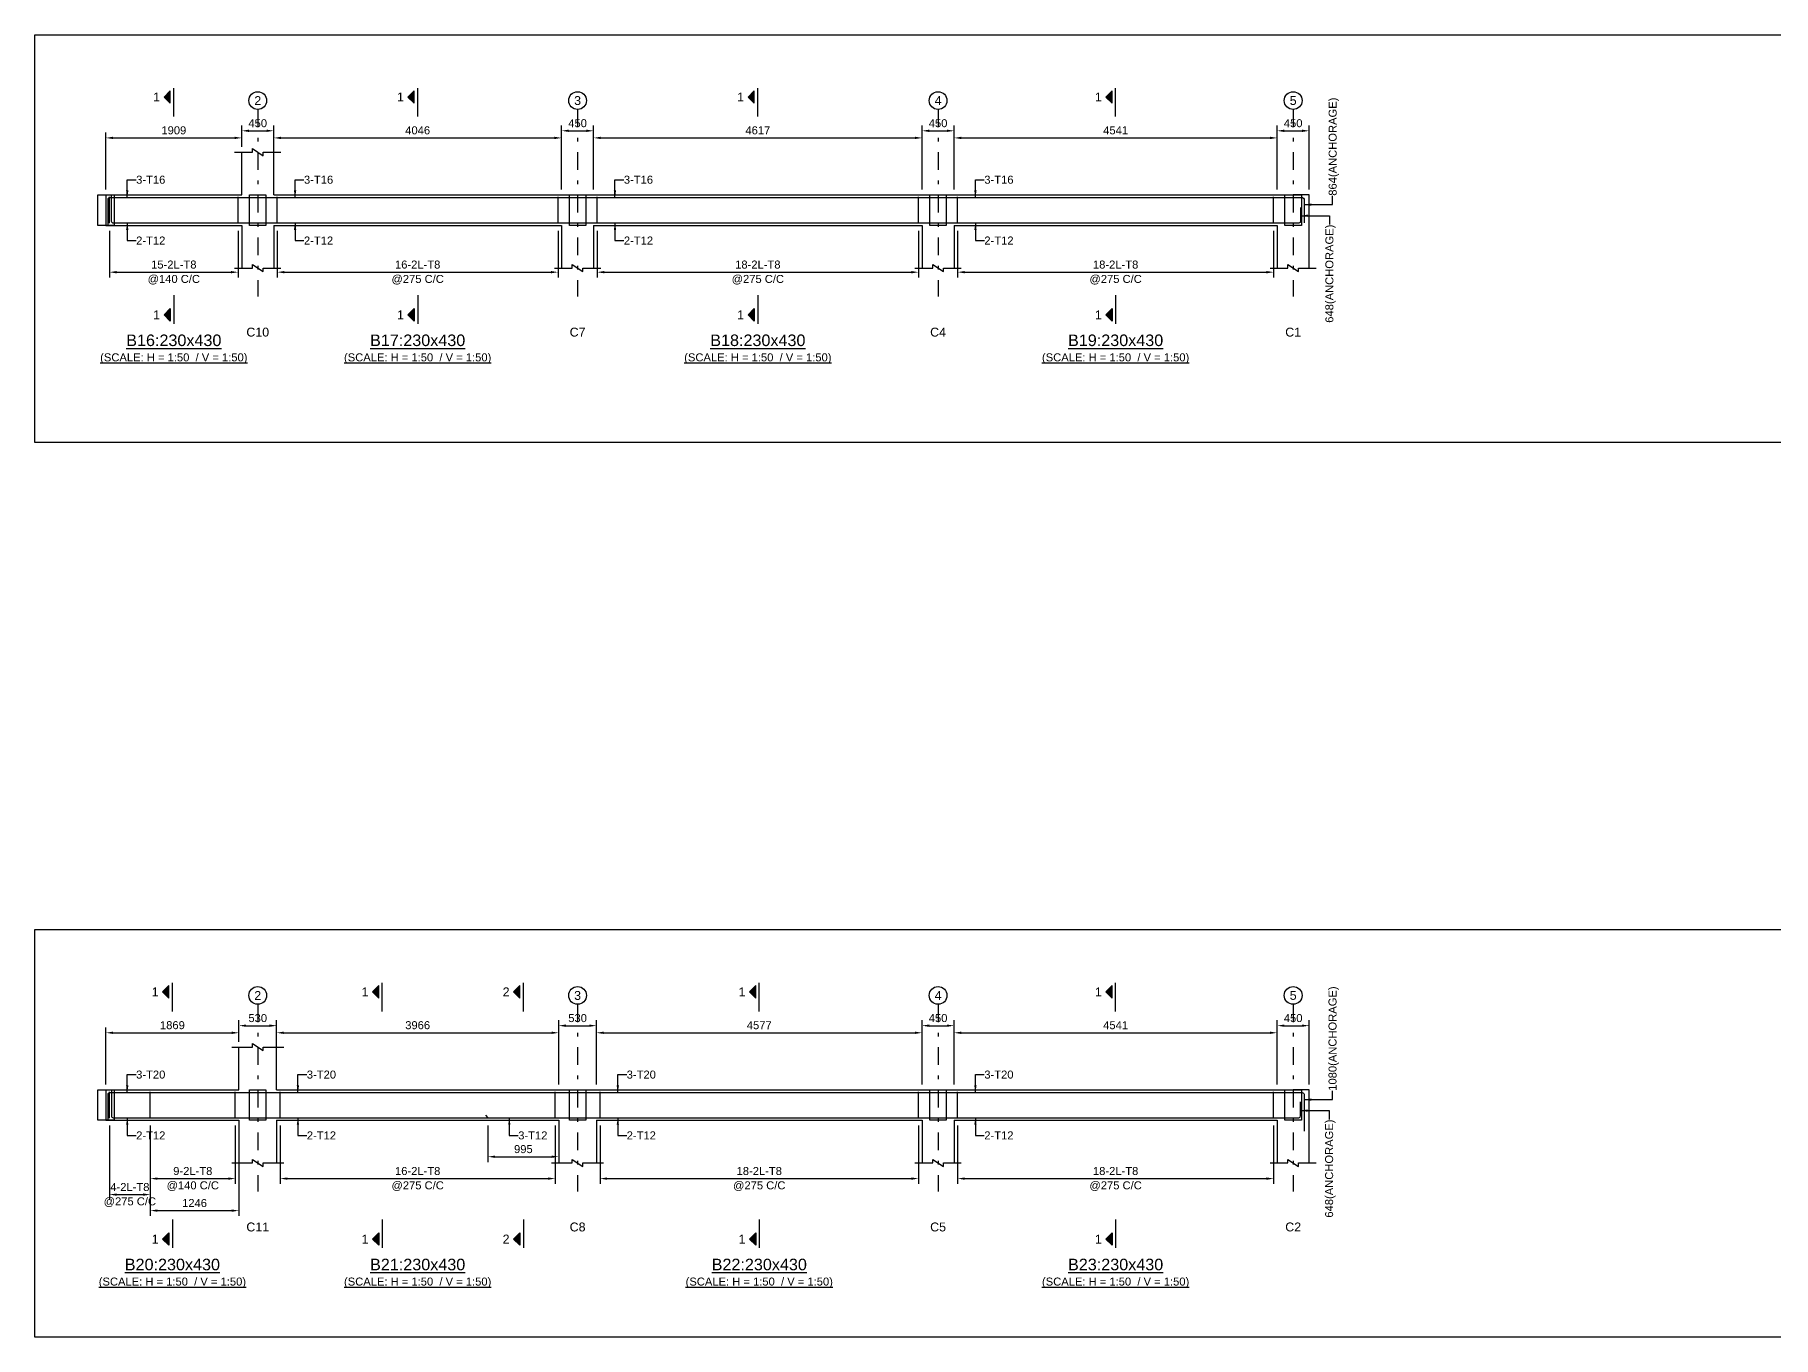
# Model space of a CAD drawing. Header units: inches. Extents: x -2000 to 103376, y -209440 to 3300.
# Drawn here: x -2000 to 46871, y -159120 to -122500 of the extents above; entities that cross this region are included whole.
import ezdxf
from ezdxf.enums import TextEntityAlignment as Align

# ---------------------------------------------------------------- set-up
doc = ezdxf.new("R2010")
doc.units = ezdxf.units.IN
doc.header["$LTSCALE"] = 1000
doc.header["$MEASUREMENT"] = 0
doc.linetypes.add('SCCenter', pattern=[1.2, 0.5, -0.3, 0.1, -0.3])
doc.linetypes.add('SCHidden', pattern=[0.2, 0.1, -0.1])
for name, color, linetype in [('Concrete Line', 2, 'Continuous'), ('Cut Line', 31, 'Continuous'), ('Dimension', 31, 'Continuous'), ('Grid', 8, 'Continuous'), ('Labels', 4, 'Continuous'), ('Labels_Support', 4, 'Continuous'), ('Link', 225, 'Continuous'), ('Reinforcement', 4, 'Continuous'), ('Schedule Border', 60, 'Continuous'), ('Section Mark', 5, 'Continuous'), ('Solid', 25, 'Continuous'), ('Text', 31, 'Continuous'), ('Text_Scale', 31, 'Continuous')]:
    doc.layers.add(name, color=color, linetype=linetype)
doc.styles.add('SC-SansSerif', font='SansSerif')
doc.styles.get("Standard").update_dxf_attribs({"font": 'txt.shx'})
doc.dimstyles.new('SCBBSDimStyl', dxfattribs={"dimtxt": 225, "dimasz": 200, "dimexe": 150, "dimexo": 150, "dimgap": 100, "dimtad": 1, "dimtoh": 1, "dimdec": 0, "dimzin": 0, "dimdsep": 46, "dimtxsty": 'SC-SansSerif', "dimcen": 0.09, "dimclrd": 8, "dimclre": 8, "dimclrt": 31, "dimadec": 0, "dimazin": 0, "dimtfac": 1, "dimtdec": 0, "dimtix": 1, "dimtofl": 0, "dimtmove": 0, "dimatfit": 3, "dimfxl": 1, "dimtolj": 1, "dimtzin": 0, "dimarcsym": 0})
doc.dimstyles.get("Standard").update_dxf_attribs({"dimtxt": 0.18, "dimasz": 200, "dimexe": 0.18, "dimexo": 0.0625, "dimgap": 0.09, "dimtad": 0, "dimtih": 1, "dimtoh": 1, "dimdec": 4, "dimzin": 0, "dimdsep": 46, "dimtxsty": 'Standard', "dimcen": 0.09, "dimadec": 0, "dimazin": 0, "dimtfac": 1, "dimtdec": 4, "dimtofl": 0, "dimtmove": 0, "dimatfit": 3, "dimfxl": 1, "dimtolj": 1, "dimtzin": 0, "dimarcsym": 0})

# ---------------------------------------------------------------- blocks, each defined once
blk = doc.blocks.new('*D85')
at = {"color": 8, "linetype": 'ByBlock', "lineweight": -2}
for p, q in [((100, -128010), (100, -129325)), ((3718, -128010), (3718, -129325)), ((300, -129175), (3518, -129175))]:
    blk.add_line(p, q, dxfattribs=at)
at = {"color": 8}
for points in [[(100, -129175), (300, -129142), (300, -129208)], [(3718, -129175), (3518, -129208), (3518, -129142)]]:
    blk.add_solid(points, dxfattribs=at)
at = {"layer": 'DEFPOINTS', "color": 31}
for p in [(100, -127860), (3718, -127860), (100, -129175)]:
    blk.add_point(p, dxfattribs=at)
at = {"color": 31, "char_height": 225, "attachment_point": 5, "style": 'SC-SansSerif'}
for s, insert in [('\\A1;15-2L-T8', (1909, -128962)), ('\\A1;@140 C/C', (1909, -129388))]:
    blk.add_mtext(s, dxfattribs=dict(at, insert=insert))
blk = doc.blocks.new('*D86')
at = {"color": 8, "linetype": 'ByBlock', "lineweight": -2}
for p, q in [((4818, -128010), (4818, -129325)), ((12710, -128010), (12710, -129325)), ((5018, -129175), (12510, -129175))]:
    blk.add_line(p, q, dxfattribs=at)
at = {"color": 8}
for points in [[(4818, -129175), (5018, -129142), (5018, -129208)], [(12710, -129175), (12510, -129208), (12510, -129142)]]:
    blk.add_solid(points, dxfattribs=at)
at = {"layer": 'DEFPOINTS', "color": 31}
for p in [(4818, -127860), (12710, -127860), (4818, -129175)]:
    blk.add_point(p, dxfattribs=at)
at = {"color": 31, "char_height": 225, "attachment_point": 5, "style": 'SC-SansSerif'}
for s, insert in [('\\A1;16-2L-T8', (8764, -128962)), ('\\A1;@275 C/C', (8764, -129388))]:
    blk.add_mtext(s, dxfattribs=dict(at, insert=insert))
blk = doc.blocks.new('*D87')
at = {"color": 8, "linetype": 'ByBlock', "lineweight": -2}
for p, q in [((13810, -128010), (13810, -129325)), ((22844, -128010), (22844, -129325)), ((14010, -129175), (22644, -129175))]:
    blk.add_line(p, q, dxfattribs=at)
at = {"color": 8}
for points in [[(13810, -129175), (14010, -129142), (14010, -129208)], [(22844, -129175), (22644, -129208), (22644, -129142)]]:
    blk.add_solid(points, dxfattribs=at)
at = {"layer": 'DEFPOINTS', "color": 31}
for p in [(13810, -127860), (22844, -127860), (13810, -129175)]:
    blk.add_point(p, dxfattribs=at)
at = {"color": 31, "char_height": 225, "attachment_point": 5, "style": 'SC-SansSerif'}
for s, insert in [('\\A1;18-2L-T8', (18327, -128962)), ('\\A1;@275 C/C', (18327, -129388))]:
    blk.add_mtext(s, dxfattribs=dict(at, insert=insert))
blk = doc.blocks.new('*D88')
at = {"color": 8, "linetype": 'ByBlock', "lineweight": -2}
for p, q in [((23944, -128010), (23944, -129325)), ((32826, -128010), (32826, -129325)), ((24144, -129175), (32626, -129175))]:
    blk.add_line(p, q, dxfattribs=at)
at = {"color": 8}
for points in [[(23944, -129175), (24144, -129142), (24144, -129208)], [(32826, -129175), (32626, -129208), (32626, -129142)]]:
    blk.add_solid(points, dxfattribs=at)
at = {"layer": 'DEFPOINTS', "color": 31}
for p in [(23944, -127860), (32826, -127860), (23944, -129175)]:
    blk.add_point(p, dxfattribs=at)
at = {"color": 31, "char_height": 225, "attachment_point": 5, "style": 'SC-SansSerif'}
for s, insert in [('\\A1;18-2L-T8', (28385, -128962)), ('\\A1;@275 C/C', (28385, -129388))]:
    blk.add_mtext(s, dxfattribs=dict(at, insert=insert))
blk = doc.blocks.new('*D97')
at = {"color": 8, "linetype": 'ByBlock', "lineweight": -2}
for p, q in [((0, -126850), (0, -125250)), ((200, -125400), (3618, -125400)), ((3818, -125650), (3818, -125250))]:
    blk.add_line(p, q, dxfattribs=at)
at = {"color": 8}
for points in [[(0, -125400), (200, -125367), (200, -125433)], [(3818, -125400), (3618, -125433), (3618, -125367)]]:
    blk.add_solid(points, dxfattribs=at)
at = {"layer": 'DEFPOINTS', "color": 31}
for p in [(0, -125400), (3818, -125800), (0, -127000)]:
    blk.add_point(p, dxfattribs=at)
at = {"color": 31, "insert": (1909, -125188), "char_height": 225, "attachment_point": 5, "style": 'SC-SansSerif'}
blk.add_mtext('\\A1;1909', dxfattribs=at)
blk = doc.blocks.new('*D98')
at = {"color": 8, "linetype": 'ByBlock', "lineweight": -2}
for p, q in [((4718, -125650), (4718, -125250)), ((4918, -125400), (12610, -125400)), ((12810, -126850), (12810, -125250))]:
    blk.add_line(p, q, dxfattribs=at)
at = {"color": 8}
for points in [[(4718, -125400), (4918, -125367), (4918, -125433)], [(12810, -125400), (12610, -125433), (12610, -125367)]]:
    blk.add_solid(points, dxfattribs=at)
at = {"layer": 'DEFPOINTS', "color": 31}
for p in [(4718, -125400), (4718, -125800), (12810, -127000)]:
    blk.add_point(p, dxfattribs=at)
at = {"color": 31, "insert": (8764, -125188), "char_height": 225, "attachment_point": 5, "style": 'SC-SansSerif'}
blk.add_mtext('\\A1;4046', dxfattribs=at)
blk = doc.blocks.new('*D99')
at = {"color": 8, "linetype": 'ByBlock', "lineweight": -2}
for p, q in [((13710, -126850), (13710, -125250)), ((13910, -125400), (22744, -125400)), ((22944, -126850), (22944, -125250))]:
    blk.add_line(p, q, dxfattribs=at)
at = {"color": 8}
for points in [[(13710, -125400), (13910, -125367), (13910, -125433)], [(22944, -125400), (22744, -125433), (22744, -125367)]]:
    blk.add_solid(points, dxfattribs=at)
at = {"layer": 'DEFPOINTS', "color": 31}
for p in [(13710, -125400), (13710, -127000), (22944, -127000)]:
    blk.add_point(p, dxfattribs=at)
at = {"color": 31, "insert": (18327, -125188), "char_height": 225, "attachment_point": 5, "style": 'SC-SansSerif'}
blk.add_mtext('\\A1;4617', dxfattribs=at)
blk = doc.blocks.new('*D100')
at = {"color": 8, "linetype": 'ByBlock', "lineweight": -2}
for p, q in [((23844, -126850), (23844, -125250)), ((24044, -125400), (32726, -125400)), ((32926, -126850), (32926, -125250))]:
    blk.add_line(p, q, dxfattribs=at)
at = {"color": 8}
for points in [[(23844, -125400), (24044, -125367), (24044, -125433)], [(32926, -125400), (32726, -125433), (32726, -125367)]]:
    blk.add_solid(points, dxfattribs=at)
at = {"layer": 'DEFPOINTS', "color": 31}
for p in [(23844, -125400), (23844, -127000), (32926, -127000)]:
    blk.add_point(p, dxfattribs=at)
at = {"color": 31, "insert": (28385, -125188), "char_height": 225, "attachment_point": 5, "style": 'SC-SansSerif'}
blk.add_mtext('\\A1;4541', dxfattribs=at)
blk = doc.blocks.new('*D101')
at = {"color": 8, "linetype": 'ByBlock', "lineweight": -2}
for p, q in [((3818, -125650), (3818, -125050)), ((4718, -126850), (4718, -125050)), ((4018, -125200), (4518, -125200))]:
    blk.add_line(p, q, dxfattribs=at)
at = {"color": 8}
for points in [[(3818, -125200), (4018, -125167), (4018, -125233)], [(4718, -125200), (4518, -125233), (4518, -125167)]]:
    blk.add_solid(points, dxfattribs=at)
at = {"layer": 'DEFPOINTS', "color": 31}
for p in [(3818, -125200), (3818, -125800), (4718, -127000)]:
    blk.add_point(p, dxfattribs=at)
at = {"color": 31, "insert": (4268, -124988), "char_height": 225, "attachment_point": 5, "style": 'SC-SansSerif'}
blk.add_mtext('\\A1;450', dxfattribs=at)
blk = doc.blocks.new('*D102')
at = {"color": 8, "linetype": 'ByBlock', "lineweight": -2}
for p, q in [((12810, -126850), (12810, -125050)), ((13710, -126850), (13710, -125050)), ((13010, -125200), (13510, -125200))]:
    blk.add_line(p, q, dxfattribs=at)
at = {"color": 8}
for points in [[(12810, -125200), (13010, -125167), (13010, -125233)], [(13710, -125200), (13510, -125233), (13510, -125167)]]:
    blk.add_solid(points, dxfattribs=at)
at = {"layer": 'DEFPOINTS', "color": 31}
for p in [(12810, -125200), (12810, -127000), (13710, -127000)]:
    blk.add_point(p, dxfattribs=at)
at = {"color": 31, "insert": (13260, -124988), "char_height": 225, "attachment_point": 5, "style": 'SC-SansSerif'}
blk.add_mtext('\\A1;450', dxfattribs=at)
blk = doc.blocks.new('*D103')
at = {"color": 8, "linetype": 'ByBlock', "lineweight": -2}
for p, q in [((22944, -126850), (22944, -125050)), ((23844, -126850), (23844, -125050)), ((23144, -125200), (23644, -125200))]:
    blk.add_line(p, q, dxfattribs=at)
at = {"color": 8}
for points in [[(22944, -125200), (23144, -125167), (23144, -125233)], [(23844, -125200), (23644, -125233), (23644, -125167)]]:
    blk.add_solid(points, dxfattribs=at)
at = {"layer": 'DEFPOINTS', "color": 31}
for p in [(22944, -125200), (22944, -127000), (23844, -127000)]:
    blk.add_point(p, dxfattribs=at)
at = {"color": 31, "insert": (23394, -124988), "char_height": 225, "attachment_point": 5, "style": 'SC-SansSerif'}
blk.add_mtext('\\A1;450', dxfattribs=at)
blk = doc.blocks.new('*D104')
at = {"color": 8, "linetype": 'ByBlock', "lineweight": -2}
for p, q in [((32926, -126850), (32926, -125050)), ((33826, -126850), (33826, -125050)), ((33126, -125200), (33626, -125200))]:
    blk.add_line(p, q, dxfattribs=at)
at = {"color": 8}
for points in [[(32926, -125200), (33126, -125167), (33126, -125233)], [(33826, -125200), (33626, -125233), (33626, -125167)]]:
    blk.add_solid(points, dxfattribs=at)
at = {"layer": 'DEFPOINTS', "color": 31}
for p in [(32926, -125200), (32926, -127000), (33826, -127000)]:
    blk.add_point(p, dxfattribs=at)
at = {"color": 31, "insert": (33376, -124988), "char_height": 225, "attachment_point": 5, "style": 'SC-SansSerif'}
blk.add_mtext('\\A1;450', dxfattribs=at)
blk = doc.blocks.new('*D105')
at = {"color": 8, "linetype": 'ByBlock', "lineweight": -2}
for p, q in [((100, -153170), (100, -155260)), ((1246, -153170), (1246, -155260)), ((300, -155110), (1046, -155110))]:
    blk.add_line(p, q, dxfattribs=at)
at = {"color": 8}
for points in [[(100, -155110), (300, -155077), (300, -155143)], [(1246, -155110), (1046, -155143), (1046, -155077)]]:
    blk.add_solid(points, dxfattribs=at)
at = {"layer": 'DEFPOINTS', "color": 31}
for p in [(100, -153020), (1246, -153020), (100, -155110)]:
    blk.add_point(p, dxfattribs=at)
at = {"color": 31, "char_height": 225, "attachment_point": 5, "style": 'SC-SansSerif'}
for s, insert in [('\\A1;4-2L-T8', (673, -154898)), ('\\A1;@275 C/C', (673, -155322))]:
    blk.add_mtext(s, dxfattribs=dict(at, insert=insert))
blk = doc.blocks.new('*D106')
at = {"color": 8, "linetype": 'ByBlock', "lineweight": -2}
for p, q in [((1246, -153170), (1246, -154810)), ((3638, -153170), (3638, -154810)), ((1446, -154660), (3438, -154660))]:
    blk.add_line(p, q, dxfattribs=at)
at = {"color": 8}
for points in [[(1246, -154660), (1446, -154627), (1446, -154693)], [(3638, -154660), (3438, -154693), (3438, -154627)]]:
    blk.add_solid(points, dxfattribs=at)
at = {"layer": 'DEFPOINTS', "color": 31}
for p in [(1246, -153020), (3638, -153020), (1246, -154660)]:
    blk.add_point(p, dxfattribs=at)
at = {"color": 31, "char_height": 225, "attachment_point": 5, "style": 'SC-SansSerif'}
for s, insert in [('\\A1;9-2L-T8', (2442, -154448)), ('\\A1;@140 C/C', (2442, -154872))]:
    blk.add_mtext(s, dxfattribs=dict(at, insert=insert))
blk = doc.blocks.new('*D107')
at = {"color": 8, "linetype": 'ByBlock', "lineweight": -2}
for p, q in [((1246, -153170), (1246, -155710)), ((3738, -153170), (3738, -155710)), ((1446, -155560), (3538, -155560))]:
    blk.add_line(p, q, dxfattribs=at)
at = {"color": 8}
for points in [[(1246, -155560), (1446, -155527), (1446, -155593)], [(3738, -155560), (3538, -155593), (3538, -155527)]]:
    blk.add_solid(points, dxfattribs=at)
at = {"layer": 'DEFPOINTS', "color": 31}
for p in [(1246, -153020), (3738, -153020), (1246, -155560)]:
    blk.add_point(p, dxfattribs=at)
at = {"color": 31, "insert": (2492, -155348), "char_height": 225, "attachment_point": 5, "style": 'SC-SansSerif'}
blk.add_mtext('\\A1;1246', dxfattribs=at)
blk = doc.blocks.new('*D108')
at = {"color": 8, "linetype": 'ByBlock', "lineweight": -2}
for p, q in [((4898, -153170), (4898, -154810)), ((12630, -153170), (12630, -154810)), ((5098, -154660), (12430, -154660))]:
    blk.add_line(p, q, dxfattribs=at)
at = {"color": 8}
for points in [[(4898, -154660), (5098, -154627), (5098, -154693)], [(12630, -154660), (12430, -154693), (12430, -154627)]]:
    blk.add_solid(points, dxfattribs=at)
at = {"layer": 'DEFPOINTS', "color": 31}
for p in [(4898, -153020), (12630, -153020), (4898, -154660)]:
    blk.add_point(p, dxfattribs=at)
at = {"color": 31, "char_height": 225, "attachment_point": 5, "style": 'SC-SansSerif'}
for s, insert in [('\\A1;16-2L-T8', (8764, -154448)), ('\\A1;@275 C/C', (8764, -154872))]:
    blk.add_mtext(s, dxfattribs=dict(at, insert=insert))
blk = doc.blocks.new('*D109')
at = {"color": 8, "linetype": 'ByBlock', "lineweight": -2}
for p, q in [((13890, -153170), (13890, -154810)), ((22844, -153170), (22844, -154810)), ((14090, -154660), (22644, -154660))]:
    blk.add_line(p, q, dxfattribs=at)
at = {"color": 8}
for points in [[(13890, -154660), (14090, -154627), (14090, -154693)], [(22844, -154660), (22644, -154693), (22644, -154627)]]:
    blk.add_solid(points, dxfattribs=at)
at = {"layer": 'DEFPOINTS', "color": 31}
for p in [(13890, -153020), (22844, -153020), (13890, -154660)]:
    blk.add_point(p, dxfattribs=at)
at = {"color": 31, "char_height": 225, "attachment_point": 5, "style": 'SC-SansSerif'}
for s, insert in [('\\A1;18-2L-T8', (18367, -154448)), ('\\A1;@275 C/C', (18367, -154872))]:
    blk.add_mtext(s, dxfattribs=dict(at, insert=insert))
blk = doc.blocks.new('*D110')
at = {"color": 8, "linetype": 'ByBlock', "lineweight": -2}
for p, q in [((23944, -153170), (23944, -154810)), ((32826, -153170), (32826, -154810)), ((24144, -154660), (32626, -154660))]:
    blk.add_line(p, q, dxfattribs=at)
at = {"color": 8}
for points in [[(23944, -154660), (24144, -154627), (24144, -154693)], [(32826, -154660), (32626, -154693), (32626, -154627)]]:
    blk.add_solid(points, dxfattribs=at)
at = {"layer": 'DEFPOINTS', "color": 31}
for p in [(23944, -153020), (32826, -153020), (23944, -154660)]:
    blk.add_point(p, dxfattribs=at)
at = {"color": 31, "char_height": 225, "attachment_point": 5, "style": 'SC-SansSerif'}
for s, insert in [('\\A1;18-2L-T8', (28385, -154448)), ('\\A1;@275 C/C', (28385, -154872))]:
    blk.add_mtext(s, dxfattribs=dict(at, insert=insert))
blk = doc.blocks.new('*D111')
at = {"color": 8, "linetype": 'ByBlock', "lineweight": -2}
for p, q in [((10740, -153170), (10740, -154195)), ((12730, -153170), (12730, -154195)), ((10940, -154045), (12530, -154045))]:
    blk.add_line(p, q, dxfattribs=at)
at = {"color": 8}
for points in [[(10740, -154045), (10940, -154012), (10940, -154078)], [(12730, -154045), (12530, -154078), (12530, -154012)]]:
    blk.add_solid(points, dxfattribs=at)
at = {"layer": 'DEFPOINTS', "color": 31}
for p in [(10740, -153020), (12730, -153020), (10740, -154045)]:
    blk.add_point(p, dxfattribs=at)
at = {"color": 31, "insert": (11735, -153832), "char_height": 225, "attachment_point": 5, "style": 'SC-SansSerif'}
blk.add_mtext('\\A1;995', dxfattribs=at)
blk = doc.blocks.new('*D122')
at = {"color": 8, "linetype": 'ByBlock', "lineweight": -2}
for p, q in [((0, -152010), (0, -150410)), ((3738, -150810), (3738, -150410)), ((200, -150560), (3538, -150560))]:
    blk.add_line(p, q, dxfattribs=at)
at = {"color": 8}
for points in [[(0, -150560), (200, -150527), (200, -150593)], [(3738, -150560), (3538, -150593), (3538, -150527)]]:
    blk.add_solid(points, dxfattribs=at)
at = {"layer": 'DEFPOINTS', "color": 31}
for p in [(0, -150560), (3738, -150960), (0, -152160)]:
    blk.add_point(p, dxfattribs=at)
at = {"color": 31, "insert": (1869, -150348), "char_height": 225, "attachment_point": 5, "style": 'SC-SansSerif'}
blk.add_mtext('\\A1;1869', dxfattribs=at)
blk = doc.blocks.new('*D123')
at = {"color": 8, "linetype": 'ByBlock', "lineweight": -2}
for p, q in [((4798, -150810), (4798, -150410)), ((12730, -152010), (12730, -150410)), ((4998, -150560), (12530, -150560))]:
    blk.add_line(p, q, dxfattribs=at)
at = {"color": 8}
for points in [[(4798, -150560), (4998, -150527), (4998, -150593)], [(12730, -150560), (12530, -150593), (12530, -150527)]]:
    blk.add_solid(points, dxfattribs=at)
at = {"layer": 'DEFPOINTS', "color": 31}
for p in [(4798, -150560), (4798, -150960), (12730, -152160)]:
    blk.add_point(p, dxfattribs=at)
at = {"color": 31, "insert": (8764, -150348), "char_height": 225, "attachment_point": 5, "style": 'SC-SansSerif'}
blk.add_mtext('\\A1;3966', dxfattribs=at)
blk = doc.blocks.new('*D124')
at = {"color": 8, "linetype": 'ByBlock', "lineweight": -2}
for p, q in [((13790, -152010), (13790, -150410)), ((22944, -152010), (22944, -150410)), ((13990, -150560), (22744, -150560))]:
    blk.add_line(p, q, dxfattribs=at)
at = {"color": 8}
for points in [[(13790, -150560), (13990, -150527), (13990, -150593)], [(22944, -150560), (22744, -150593), (22744, -150527)]]:
    blk.add_solid(points, dxfattribs=at)
at = {"layer": 'DEFPOINTS', "color": 31}
for p in [(13790, -150560), (13790, -152160), (22944, -152160)]:
    blk.add_point(p, dxfattribs=at)
at = {"color": 31, "insert": (18367, -150348), "char_height": 225, "attachment_point": 5, "style": 'SC-SansSerif'}
blk.add_mtext('\\A1;4577', dxfattribs=at)
blk = doc.blocks.new('*D125')
at = {"color": 8, "linetype": 'ByBlock', "lineweight": -2}
for p, q in [((23844, -152010), (23844, -150410)), ((32926, -152010), (32926, -150410)), ((24044, -150560), (32726, -150560))]:
    blk.add_line(p, q, dxfattribs=at)
at = {"color": 8}
for points in [[(23844, -150560), (24044, -150527), (24044, -150593)], [(32926, -150560), (32726, -150593), (32726, -150527)]]:
    blk.add_solid(points, dxfattribs=at)
at = {"layer": 'DEFPOINTS', "color": 31}
for p in [(23844, -150560), (23844, -152160), (32926, -152160)]:
    blk.add_point(p, dxfattribs=at)
at = {"color": 31, "insert": (28385, -150348), "char_height": 225, "attachment_point": 5, "style": 'SC-SansSerif'}
blk.add_mtext('\\A1;4541', dxfattribs=at)
blk = doc.blocks.new('*D126')
at = {"color": 8, "linetype": 'ByBlock', "lineweight": -2}
for p, q in [((3738, -150810), (3738, -150210)), ((3938, -150360), (4598, -150360)), ((4798, -152010), (4798, -150210))]:
    blk.add_line(p, q, dxfattribs=at)
at = {"color": 8}
for points in [[(3738, -150360), (3938, -150327), (3938, -150393)], [(4798, -150360), (4598, -150393), (4598, -150327)]]:
    blk.add_solid(points, dxfattribs=at)
at = {"layer": 'DEFPOINTS', "color": 31}
for p in [(3738, -150360), (3738, -150960), (4798, -152160)]:
    blk.add_point(p, dxfattribs=at)
at = {"color": 31, "insert": (4268, -150148), "char_height": 225, "attachment_point": 5, "style": 'SC-SansSerif'}
blk.add_mtext('\\A1;530', dxfattribs=at)
blk = doc.blocks.new('*D127')
at = {"color": 8, "linetype": 'ByBlock', "lineweight": -2}
for p, q in [((12730, -152010), (12730, -150210)), ((12930, -150360), (13590, -150360)), ((13790, -152010), (13790, -150210))]:
    blk.add_line(p, q, dxfattribs=at)
at = {"color": 8}
for points in [[(12730, -150360), (12930, -150327), (12930, -150393)], [(13790, -150360), (13590, -150393), (13590, -150327)]]:
    blk.add_solid(points, dxfattribs=at)
at = {"layer": 'DEFPOINTS', "color": 31}
for p in [(12730, -150360), (12730, -152160), (13790, -152160)]:
    blk.add_point(p, dxfattribs=at)
at = {"color": 31, "insert": (13260, -150148), "char_height": 225, "attachment_point": 5, "style": 'SC-SansSerif'}
blk.add_mtext('\\A1;530', dxfattribs=at)
blk = doc.blocks.new('*D128')
at = {"color": 8, "linetype": 'ByBlock', "lineweight": -2}
for p, q in [((22944, -152010), (22944, -150210)), ((23144, -150360), (23644, -150360)), ((23844, -152010), (23844, -150210))]:
    blk.add_line(p, q, dxfattribs=at)
at = {"color": 8}
for points in [[(22944, -150360), (23144, -150327), (23144, -150393)], [(23844, -150360), (23644, -150393), (23644, -150327)]]:
    blk.add_solid(points, dxfattribs=at)
at = {"layer": 'DEFPOINTS', "color": 31}
for p in [(22944, -150360), (22944, -152160), (23844, -152160)]:
    blk.add_point(p, dxfattribs=at)
at = {"color": 31, "insert": (23394, -150148), "char_height": 225, "attachment_point": 5, "style": 'SC-SansSerif'}
blk.add_mtext('\\A1;450', dxfattribs=at)
blk = doc.blocks.new('*D129')
at = {"color": 8, "linetype": 'ByBlock', "lineweight": -2}
for p, q in [((32926, -152010), (32926, -150210)), ((33126, -150360), (33626, -150360)), ((33826, -152010), (33826, -150210))]:
    blk.add_line(p, q, dxfattribs=at)
at = {"color": 8}
for points in [[(32926, -150360), (33126, -150327), (33126, -150393)], [(33826, -150360), (33626, -150393), (33626, -150327)]]:
    blk.add_solid(points, dxfattribs=at)
at = {"layer": 'DEFPOINTS', "color": 31}
for p in [(32926, -150360), (32926, -152160), (33826, -152160)]:
    blk.add_point(p, dxfattribs=at)
at = {"color": 31, "insert": (33376, -150148), "char_height": 225, "attachment_point": 5, "style": 'SC-SansSerif'}
blk.add_mtext('\\A1;450', dxfattribs=at)

msp = doc.modelspace()

# ---------------------------------------------------------------- hatches: boundary and pattern name
at = {"layer": 'Solid'}
for points in [[(1809, -124075), (1634, -124250), (1809, -124425), (1809, -124075)], [(8664.5, -124075), (8489.5, -124250), (8664.5, -124425), (8664.5, -124075)], [(18227, -124075), (18052, -124250), (18227, -124425), (18227, -124075)], [(28285, -124075), (28110, -124250), (28285, -124425), (28285, -124075)], [(1809, -130550), (1634, -130375), (1809, -130200), (1809, -130550)], [(8664.5, -130550), (8489.5, -130375), (8664.5, -130200), (8664.5, -130550)], [(18227, -130550), (18052, -130375), (18227, -130200), (18227, -130550)], [(28285, -130550), (28110, -130375), (28285, -130200), (28285, -130550)], [(1769, -149235), (1594, -149410), (1769, -149585), (1769, -149235)], [(7669, -149235), (7494, -149410), (7669, -149585), (7669, -149235)], [(11635, -149235), (11460, -149410), (11635, -149585), (11635, -149235)], [(18267, -149235), (18092, -149410), (18267, -149585), (18267, -149235)], [(28285, -149235), (28110, -149410), (28285, -149585), (28285, -149235)], [(1769, -156535), (1594, -156360), (1769, -156185), (1769, -156535)], [(7669, -156535), (7494, -156360), (7669, -156185), (7669, -156535)], [(11635, -156535), (11460, -156360), (11635, -156185), (11635, -156535)], [(18267, -156535), (18092, -156360), (18267, -156185), (18267, -156535)], [(28285, -156535), (28110, -156360), (28285, -156185), (28285, -156535)]]:
    msp.add_hatch(color=256, dxfattribs=at).paths.add_polyline_path(points, flags=0)

# ---------------------------------------------------------------- linework, layer by layer
at = {"layer": 'Concrete Line'}
for p, q in [((3818, -127000), (3818, -125800)), ((4718, -127000), (4718, -125800)), ((0, -127000), (0, -127860)), ((33826, -127000), (33376, -127000)), ((33826, -129060), (33826, -127000)), ((3818, -127860), (3818, -129060)), ((4718, -127860), (4718, -129060)), ((12810, -127860), (12810, -129060)), ((13710, -127860), (13710, -129060)), ((22944, -127860), (22944, -129060)), ((23844, -127860), (23844, -129060)), ((32926, -127860), (32926, -129060)), ((3738, -152160), (3738, -150960)), ((4798, -152160), (4798, -150960)), ((0, -152160), (0, -153020)), ((33826, -152160), (33376, -152160)), ((33826, -154220), (33826, -152160)), ((3738, -153020), (3738, -154220)), ((4798, -153020), (4798, -154220)), ((12730, -153020), (12730, -154220)), ((13790, -153020), (13790, -154220)), ((22944, -153020), (22944, -154220)), ((23844, -153020), (23844, -154220)), ((32926, -153020), (32926, -154220))]:
    msp.add_line(p, q, dxfattribs=at)
for points in [[(-230, -127000), (230, -127000), (230, -127000), (230, -127860), (230, -127860), (-230, -127860), (-230, -127860), (-230, -127000)], [(4038, -127000), (4498, -127000), (4498, -127000), (4498, -127860), (4498, -127860), (4038, -127860), (4038, -127860), (4038, -127000)], [(13030, -127000), (13490, -127000), (13490, -127000), (13490, -127860), (13490, -127860), (13030, -127860), (13030, -127860), (13030, -127000)], [(23164, -127000), (23624, -127000), (23624, -127000), (23624, -127860), (23624, -127860), (23164, -127860), (23164, -127860), (23164, -127000)], [(33146, -127000), (33606, -127000), (33606, -127000), (33606, -127860), (33606, -127860), (33146, -127860), (33146, -127860), (33146, -127000)], [(-230, -152160), (230, -152160), (230, -152160), (230, -153020), (230, -153020), (-230, -153020), (-230, -153020), (-230, -152160)], [(4038, -152160), (4498, -152160), (4498, -152160), (4498, -153020), (4498, -153020), (4038, -153020), (4038, -153020), (4038, -152160)], [(13030, -152160), (13490, -152160), (13490, -152160), (13490, -153020), (13490, -153020), (13030, -153020), (13030, -153020), (13030, -152160)], [(23164, -152160), (23624, -152160), (23624, -152160), (23624, -153020), (23624, -153020), (23164, -153020), (23164, -153020), (23164, -152160)], [(33146, -152160), (33606, -152160), (33606, -152160), (33606, -153020), (33606, -153020), (33146, -153020), (33146, -153020), (33146, -152160)]]:
    msp.add_lwpolyline(points, close=True, dxfattribs=at)
for points in [[(0, -127000), (3818, -127000)], [(4718, -127000), (13260, -127000)], [(13260, -127000), (23394, -127000)], [(23394, -127000), (33376, -127000)], [(0, -127860), (3818, -127860)], [(4718, -127860), (12810, -127860)], [(13710, -127860), (22944, -127860)], [(23844, -127860), (32926, -127860)], [(0, -152160), (3738, -152160)], [(4798, -152160), (13260, -152160)], [(13260, -152160), (23394, -152160)], [(23394, -152160), (33376, -152160)], [(0, -153020), (3738, -153020)], [(4798, -153020), (12730, -153020)], [(13790, -153020), (22944, -153020)], [(23844, -153020), (32926, -153020)]]:
    msp.add_lwpolyline(points, dxfattribs=at)
at = {"layer": 'Concrete Line', "linetype": 'SCHidden'}
for points in [[(-230, -152160), (230, -152160), (230, -152160), (230, -153020), (230, -153020), (-230, -153020), (-230, -153020), (-230, -152160)], [(4038, -152160), (4498, -152160), (4498, -152160), (4498, -153020), (4498, -153020), (4038, -153020), (4038, -153020), (4038, -152160)], [(13030, -152160), (13490, -152160), (13490, -152160), (13490, -153020), (13490, -153020), (13030, -153020), (13030, -153020), (13030, -152160)], [(23164, -152160), (23624, -152160), (23624, -152160), (23624, -153020), (23624, -153020), (23164, -153020), (23164, -153020), (23164, -152160)], [(33146, -152160), (33606, -152160), (33606, -152160), (33606, -153020), (33606, -153020), (33146, -153020), (33146, -153020), (33146, -152160)]]:
    msp.add_lwpolyline(points, close=True, dxfattribs=at)
at = {"layer": 'Cut Line'}
for points in [[(3618, -125800), (4118, -125800), (4118, -125700), (4418, -125900), (4418, -125800), (4918, -125800)], [(3618, -129060), (4118, -129060), (4118, -128960), (4418, -129160), (4418, -129060), (4918, -129060)], [(12610, -129060), (13110, -129060), (13110, -128960), (13410, -129160), (13410, -129060), (13910, -129060)], [(22744, -129060), (23244, -129060), (23244, -128960), (23544, -129160), (23544, -129060), (24044, -129060)], [(32726, -129060), (33226, -129060), (33226, -128960), (33526, -129160), (33526, -129060), (34026, -129060)], [(3538, -150960), (4118, -150960), (4118, -150860), (4418, -151060), (4418, -150960), (4998, -150960)], [(3538, -154220), (4118, -154220), (4118, -154120), (4418, -154320), (4418, -154220), (4998, -154220)], [(12530, -154220), (13110, -154220), (13110, -154120), (13410, -154320), (13410, -154220), (13990, -154220)], [(22744, -154220), (23244, -154220), (23244, -154120), (23544, -154320), (23544, -154220), (24044, -154220)], [(32726, -154220), (33226, -154220), (33226, -154120), (33526, -154320), (33526, -154220), (34026, -154220)]]:
    msp.add_lwpolyline(points, dxfattribs=at)
at = {"layer": 'Grid', "linetype": 'SCCenter'}
for p, q in [((4268, -124600), (4268, -129860)), ((13260, -124600), (13260, -129860)), ((23394, -124600), (23394, -129860)), ((33376, -124600), (33376, -129860)), ((4268, -149760), (4268, -155020)), ((13260, -149760), (13260, -155020)), ((23394, -149760), (23394, -155020)), ((33376, -149760), (33376, -155020))]:
    msp.add_line(p, q, dxfattribs=at)
at = {"layer": 'Grid'}
for centre in [(4268, -124350), (13260, -124350), (23394, -124350), (33376, -124350), (4268, -149510), (13260, -149510), (23394, -149510), (33376, -149510)]:
    msp.add_circle(centre, 250, dxfattribs=at)
at = {"layer": 'Link'}
for p, q in [((100, -127800), (100, -127060)), ((3718, -127800), (3718, -127060)), ((4818, -127800), (4818, -127060)), ((12710, -127800), (12710, -127060)), ((13810, -127800), (13810, -127060)), ((22844, -127800), (22844, -127060)), ((23944, -127800), (23944, -127060)), ((32826, -127800), (32826, -127060)), ((100, -152960), (100, -152220)), ((1246, -152960), (1246, -152220)), ((3638, -152960), (3638, -152220)), ((4898, -152960), (4898, -152220)), ((12630, -152960), (12630, -152220)), ((13890, -152960), (13890, -152220)), ((22844, -152960), (22844, -152220)), ((23944, -152960), (23944, -152220)), ((32826, -152960), (32826, -152220))]:
    msp.add_line(p, q, dxfattribs=at)
at = {"layer": 'Reinforcement'}
for points in [[(152, -127030), (152, -127738, 0.4142136), (202, -127788), (33544, -127788, 0.4142135), (33594, -127738), (33594, -127352)], [(60, -127830), (60, -127126, -0.4142136), (110, -127076), (33635, -127076, -0.4142135), (33685, -127126), (33685, -127788)], [(60, -152990), (60, -152290, -0.4142136), (110, -152240), (33631, -152240, -0.4142138), (33681, -152290), (33681, -153324)], [(156, -152190), (156, -152898, 0.4142136), (206, -152948), (33535, -152948, 0.4142134), (33585, -152898), (33585, -152504)]]:
    msp.add_lwpolyline(points, format="xyb", dxfattribs=at)
msp.add_lwpolyline([(10669.3, -152877.3), (10740, -152948), (14026, -152948)], dxfattribs=at)
at = {"layer": 'Schedule Border'}
for points in [[(-2000, -122500), (93525, -122500), (93525, -133960), (-2000, -133960)], [(-2000, -147660), (102925, -147660), (102925, -159120), (-2000, -159120)]]:
    msp.add_lwpolyline(points, close=True, dxfattribs=at)
at = {"layer": 'Section Mark'}
for points in [[(1809, -124075), (1634, -124250), (1809, -124425), (1809, -124075)], [(1909, -124800), (1909, -124000)], [(8664.5, -124075), (8489.5, -124250), (8664.5, -124425), (8664.5, -124075)], [(8764.5, -124800), (8764.5, -124000)], [(18227, -124075), (18052, -124250), (18227, -124425), (18227, -124075)], [(18327, -124800), (18327, -124000)], [(28285, -124075), (28110, -124250), (28285, -124425), (28285, -124075)], [(28385, -124800), (28385, -124000)], [(1909, -129825), (1909, -130625)], [(8764.5, -129825), (8764.5, -130625)], [(18327, -129825), (18327, -130625)], [(28385, -129825), (28385, -130625)], [(1809, -130550), (1634, -130375), (1809, -130200), (1809, -130550)], [(8664.5, -130550), (8489.5, -130375), (8664.5, -130200), (8664.5, -130550)], [(18227, -130550), (18052, -130375), (18227, -130200), (18227, -130550)], [(28285, -130550), (28110, -130375), (28285, -130200), (28285, -130550)], [(1769, -149235), (1594, -149410), (1769, -149585), (1769, -149235)], [(1869, -149960), (1869, -149160)], [(7669, -149235), (7494, -149410), (7669, -149585), (7669, -149235)], [(7769, -149960), (7769, -149160)], [(11635, -149235), (11460, -149410), (11635, -149585), (11635, -149235)], [(11735, -149960), (11735, -149160)], [(18267, -149235), (18092, -149410), (18267, -149585), (18267, -149235)], [(18367, -149960), (18367, -149160)], [(28285, -149235), (28110, -149410), (28285, -149585), (28285, -149235)], [(28385, -149960), (28385, -149160)], [(1869, -155810), (1869, -156610)], [(7769, -155810), (7769, -156610)], [(11735, -155810), (11735, -156610)], [(18367, -155810), (18367, -156610)], [(28385, -155810), (28385, -156610)], [(1769, -156535), (1594, -156360), (1769, -156185), (1769, -156535)], [(7669, -156535), (7494, -156360), (7669, -156185), (7669, -156535)], [(11635, -156535), (11460, -156360), (11635, -156185), (11635, -156535)], [(18267, -156535), (18092, -156360), (18267, -156185), (18267, -156535)], [(28285, -156535), (28110, -156360), (28285, -156185), (28285, -156535)]]:
    msp.add_lwpolyline(points, dxfattribs=at)

# ---------------------------------------------------------------- texts
at = {"layer": 'Grid', "style": 'SC-SansSerif'}
for s, p in [('2', (4268, -124350)), ('3', (13260, -124350)), ('4', (23394, -124350)), ('5', (33376, -124350)), ('2', (4268, -149510)), ('3', (13260, -149510)), ('4', (23394, -149510)), ('5', (33376, -149510))]:
    msp.add_text(s, height=250, dxfattribs=at).set_placement(p, align=Align.MIDDLE)
at = {"layer": 'Labels', "style": 'SC-SansSerif'}
for s, p in [('%%uB16:230x430', (1909, -131350)), ('%%uB17:230x430', (8764, -131350)), ('%%uB18:230x430', (18327, -131350)), ('%%uB19:230x430', (28385, -131350)), ('%%uB20:230x430', (1869, -157335)), ('%%uB21:230x430', (8764, -157335)), ('%%uB22:230x430', (18367, -157335)), ('%%uB23:230x430', (28385, -157335))]:
    msp.add_text(s, height=325, dxfattribs=at).set_placement(p, align=Align.BOTTOM_CENTER)
at = {"layer": 'Labels_Support', "style": 'SC-SansSerif'}
for s, p in [('C10', (4268, -131060)), ('C7', (13260, -131060)), ('C4', (23394, -131060)), ('C1', (33376, -131060)), ('C11', (4268, -156220)), ('C8', (13260, -156220)), ('C5', (23394, -156220)), ('C2', (33376, -156220))]:
    msp.add_text(s, height=250, dxfattribs=at).set_placement(p, align=Align.BOTTOM_CENTER)
at = {"layer": 'Section Mark', "style": 'SC-SansSerif'}
for s, p in [('1', (1521.5, -124250)), ('1', (8377, -124250)), ('1', (17939.5, -124250)), ('1', (27997.5, -124250)), ('1', (1521.5, -130375)), ('1', (8377, -130375)), ('1', (17939.5, -130375)), ('1', (27997.5, -130375)), ('1', (1481.5, -149410)), ('1', (7381.5, -149410)), ('2', (11347.5, -149410)), ('1', (17979.5, -149410)), ('1', (27997.5, -149410)), ('1', (1481.5, -156360)), ('1', (7381.5, -156360)), ('2', (11347.5, -156360)), ('1', (17979.5, -156360)), ('1', (27997.5, -156360))]:
    msp.add_text(s, height=250, dxfattribs=at).set_placement(p, align=Align.MIDDLE_RIGHT)
at = {"layer": 'Text', "style": 'SC-SansSerif'}
for s, p in [('864(ANCHORAGE)', (34486, -127026)), ('1080(ANCHORAGE)', (34482, -152190))]:
    msp.add_text(s, height=225, rotation=90, dxfattribs=at).set_placement(p, align=Align.MIDDLE_LEFT)
for s, p in [('3-T16', (850, -126575)), ('3-T16', (5568, -126575)), ('3-T16', (14560, -126575)), ('3-T16', (24693.5, -126575)), ('2-T12', (850, -128285)), ('2-T12', (5568, -128285)), ('2-T12', (14561, -128285)), ('2-T12', (24694.5, -128285)), ('3-T20', (850, -151735)), ('3-T20', (5648, -151735)), ('3-T20', (14640, -151735)), ('3-T20', (24693.5, -151735)), ('2-T12', (850, -153445)), ('2-T12', (5648, -153445)), ('3-T12', (11590, -153445)), ('2-T12', (14640, -153445)), ('2-T12', (24693.5, -153445))]:
    msp.add_text(s, height=225, dxfattribs=at).set_placement(p, align=Align.MIDDLE_LEFT)
for p in [(34394, -127838), (34386, -152998)]:
    msp.add_text('648(ANCHORAGE)', height=225, rotation=90, dxfattribs=at).set_placement(p, align=Align.MIDDLE_RIGHT)
at = {"layer": 'Text_Scale', "style": 'SC-SansSerif'}
for p in [(1909, -131750), (8764, -131750), (18327, -131750), (28385, -131750), (1869, -157735), (8764, -157735), (18367, -157735), (28385, -157735)]:
    msp.add_text('%%u(SCALE: H = 1:50  / V = 1:50)', height=225, dxfattribs=at).set_placement(p, align=Align.BOTTOM_CENTER)

# ---------------------------------------------------------------- dimensions: what is measured, and where the dimension line sits
at = {"layer": 'Dimension'}
for base, p1, p2, text, picture, middle in [((3818, -125400), (0, -127000), (3818, -125800), '1909', '*D97', (1909, -125400)), ((4718, -125200), (3818, -125800), (4718, -127000), '450', '*D101', (4268, -125200)), ((12810, -125400), (4718, -125800), (12810, -127000), '4046', '*D98', (8764, -125400)), ((13710, -125200), (12810, -127000), (13710, -127000), '450', '*D102', (13260, -125200)), ((22944, -125400), (13710, -127000), (22944, -127000), '4617', '*D99', (18327, -125400)), ((23844, -125200), (22944, -127000), (23844, -127000), '450', '*D103', (23394, -125200)), ((32926, -125400), (23844, -127000), (32926, -127000), '4541', '*D100', (28385, -125400)), ((33826, -125200), (32926, -127000), (33826, -127000), '450', '*D104', (33376, -125200)), ((3718, -129175), (100, -127860), (3718, -127860), '15-2L-T8\\X@140 C/C', '*D85', (1909, -129175)), ((12710, -129175), (4818, -127860), (12710, -127860), '16-2L-T8\\X@275 C/C', '*D86', (8764, -129175)), ((22844, -129175), (13810, -127860), (22844, -127860), '18-2L-T8\\X@275 C/C', '*D87', (18327, -129175)), ((32826, -129175), (23944, -127860), (32826, -127860), '18-2L-T8\\X@275 C/C', '*D88', (28385, -129175)), ((4798, -150360), (3738, -150960), (4798, -152160), '530', '*D126', (4268, -150360)), ((13790, -150360), (12730, -152160), (13790, -152160), '530', '*D127', (13260, -150360)), ((23844, -150360), (22944, -152160), (23844, -152160), '450', '*D128', (23394, -150360)), ((33826, -150360), (32926, -152160), (33826, -152160), '450', '*D129', (33376, -150360)), ((3738, -150560), (0, -152160), (3738, -150960), '1869', '*D122', (1869, -150560)), ((12730, -150560), (4798, -150960), (12730, -152160), '3966', '*D123', (8764, -150560)), ((22944, -150560), (13790, -152160), (22944, -152160), '4577', '*D124', (18367, -150560)), ((32926, -150560), (23844, -152160), (32926, -152160), '4541', '*D125', (28385, -150560)), ((1246, -155110), (100, -153020), (1246, -153020), '4-2L-T8\\X@275 C/C', '*D105', (673, -155110)), ((3638, -154660), (1246, -153020), (3638, -153020), '9-2L-T8\\X@140 C/C', '*D106', (2442, -154660)), ((3738, -155560), (1246, -153020), (3738, -153020), '1246', '*D107', (2492, -155560)), ((12630, -154660), (4898, -153020), (12630, -153020), '16-2L-T8\\X@275 C/C', '*D108', (8764, -154660)), ((12730, -154045), (10740, -153020), (12730, -153020), '995', '*D111', (11735, -154045)), ((22844, -154660), (13890, -153020), (22844, -153020), '18-2L-T8\\X@275 C/C', '*D109', (18367, -154660)), ((32826, -154660), (23944, -153020), (32826, -153020), '18-2L-T8\\X@275 C/C', '*D110', (28385, -154660))]:
    dim = msp.add_linear_dim(base=base, p1=p1, p2=p2, text=text, dimstyle='SCBBSDimStyl', dxfattribs=at)
    dim.commit()
    dim.dimension.update_dxf_attribs({"geometry": picture, "text_midpoint": middle})

# ---------------------------------------------------------------- leaders
at = {"layer": 'Dimension', "color": 8}
for points in [[(600, -127076), (600, -126575), (850, -126575)], [(5318, -127076), (5318, -126575), (5568, -126575)], [(14310, -127076), (14310, -126575), (14560, -126575)], [(24443.5, -127076), (24443.5, -126575), (24693.5, -126575)], [(33686, -127276), (34486, -127276), (34486, -127026)], [(600, -127788), (600, -128285), (850, -128285)], [(5318, -127788), (5318, -128285), (5568, -128285)], [(14311, -127788), (14311, -128285), (14561, -128285)], [(24444.5, -127788), (24444.5, -128285), (24694.5, -128285)], [(33594, -127588), (34394, -127588), (34394, -127838)], [(600, -152240), (600, -151735), (850, -151735)], [(5398, -152240), (5398, -151735), (5648, -151735)], [(14390, -152240), (14390, -151735), (14640, -151735)], [(24443.5, -152240), (24443.5, -151735), (24693.5, -151735)], [(33682, -152440), (34482, -152440), (34482, -152190)], [(600, -152948), (600, -153445), (850, -153445)], [(5398, -152948), (5398, -153445), (5648, -153445)], [(11340, -152948), (11340, -153445), (11590, -153445)], [(14390, -152948), (14390, -153445), (14640, -153445)], [(24443.5, -152948), (24443.5, -153445), (24693.5, -153445)], [(33586, -152748), (34386, -152748), (34386, -152998)]]:
    msp.add_leader(points, dimstyle='Standard', dxfattribs=at)

doc.saveas('drawing.dxf')
